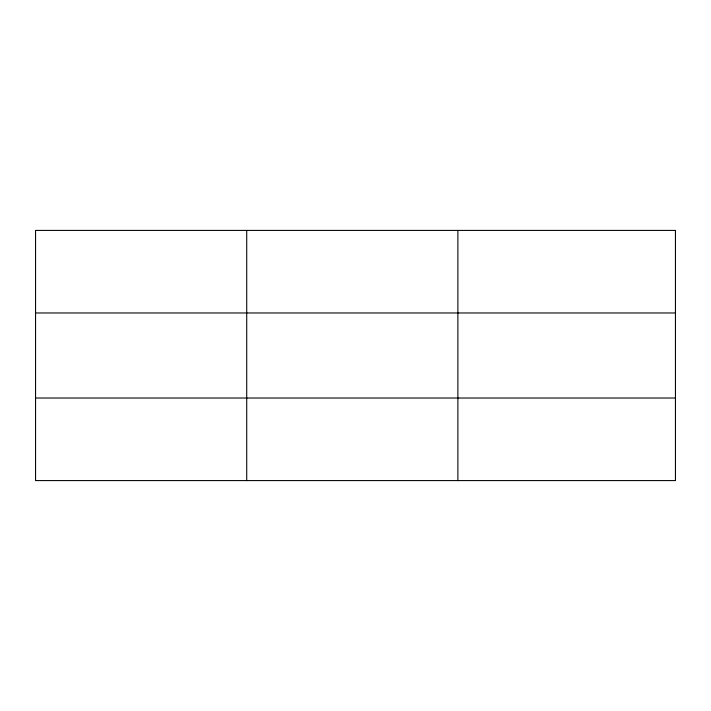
<?xml version="1.0" encoding="UTF-8"?>
<svg xmlns="http://www.w3.org/2000/svg" width="711" height="711" viewBox="0 0 711 711"><rect width="100%" height="100%" fill="white"/><g stroke="black" fill="none" stroke-linecap="round" stroke-linejoin="round"><path stroke-width="1.07" d="M246.717 480.583L246.717 230.417M457.884 480.583L457.884 230.417M35.55 312.973L675.45 312.973M35.55 398.027L675.45 398.027M675.45 230.417L675.45 480.583L35.55 480.583L35.55 230.417L675.45 230.417"/></g></svg>
